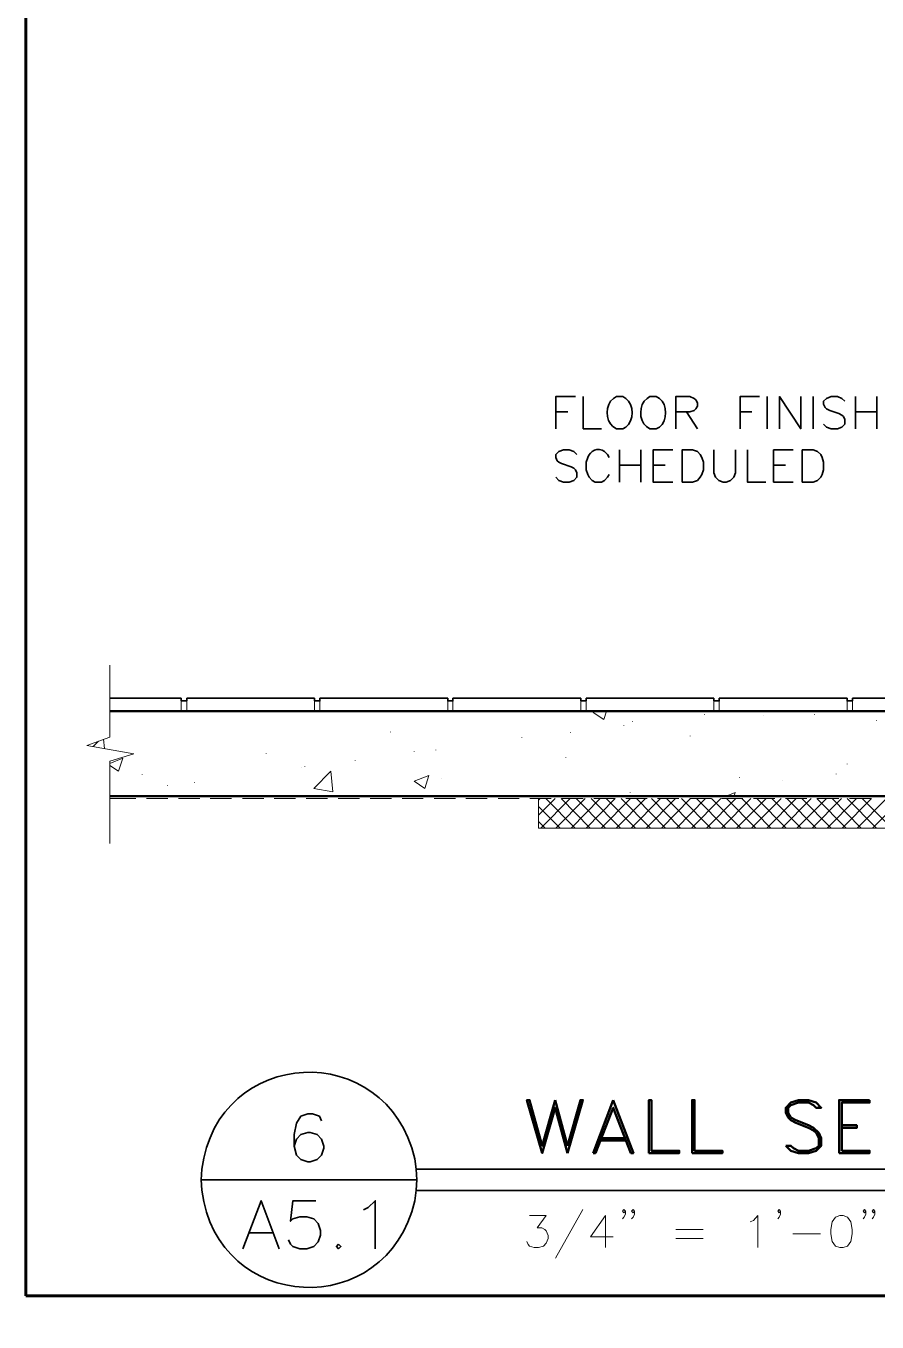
# Model space of a CAD drawing. Header units: inches. Extents: x 5 to 516, y -193 to 129.
# Drawn here: x 14.9 to 18.23, y -193.29 to -188.21 of the extents above; entities that cross this region are included whole.
import ezdxf

# ---------------------------------------------------------------- set-up
doc = ezdxf.new("R2010")
doc.units = ezdxf.units.IN
doc.header["$MEASUREMENT"] = 0
doc.layers.add('PDF7_Geometry', color=7, linetype='Continuous')

msp = doc.modelspace()

# ---------------------------------------------------------------- linework, layer by layer
at = {"layer": 'PDF7_Geometry', "lineweight": 60}
for points in [[(59.9013316, -193.1846724), (59.9013316, -163.1857822), (14.901328, -163.1857822), (14.901328, -193.1846724)], [(14.9013258, -193.1846735), (59.9013294, -193.1846735)]]:
    msp.add_lwpolyline(points, dxfattribs=at)
at = {"layer": 'PDF7_Geometry', "lineweight": 35}
for points in [[(16.9735509, -189.7902288), (16.9735509, -189.6646732), (17.0513287, -189.6646732)], [(17.0813299, -189.6646732), (17.0813299, -189.7902288), (17.1524411, -189.7902288)], [(17.247997, -189.6713399), (17.2357748, -189.6646732), (17.2113303, -189.6646732), (17.2002192, -189.6713399), (17.187997, -189.682451)], [(17.379105, -189.6713399), (17.3668828, -189.6646732), (17.3424384, -189.6646732), (17.3313272, -189.6713399), (17.319105, -189.682451)], [(17.4435488, -189.7902288), (17.4435488, -189.6646732), (17.4979932, -189.6646732), (17.515771, -189.6713399), (17.5213265, -189.6768954), (17.5279932, -189.6891176), (17.5279932, -189.7013399), (17.5213265, -189.712451), (17.515771, -189.7191176), (17.4979932, -189.7246732), (17.4435488, -189.7246732)], [(17.694661, -189.7902288), (17.694661, -189.6646732), (17.7713276, -189.6646732)], [(17.8013278, -189.6646732), (17.8013278, -189.7902288)], [(17.8491071, -189.7902288), (17.8491071, -189.6646732), (17.9324404, -189.7902288), (17.9324404, -189.6646732)], [(17.9802151, -189.6646732), (17.9802151, -189.7902288)], [(18.1046635, -189.6824511), (18.0935524, -189.67134), (18.0757746, -189.6646733), (18.0513302, -189.6646733), (18.0335524, -189.67134), (18.0213302, -189.6824511), (18.0213302, -189.6946733), (18.0279969, -189.7068956), (18.0335524, -189.7124511), (18.0457746, -189.7191178), (18.0813302, -189.7302289), (18.0935524, -189.7368956), (18.099108, -189.7424511), (18.1046635, -189.7546734), (18.1046635, -189.7724511), (18.0935524, -189.7846734), (18.0757746, -189.7902289), (18.0513302, -189.7902289), (18.0335524, -189.7846734), (18.0213302, -189.7724511)], [(18.1468818, -189.6646732), (18.1468818, -189.7902288)], [(18.2302151, -189.6646732), (18.2302151, -189.7902288)], [(16.9735509, -189.7246733), (17.0213287, -189.7246733)], [(17.4857715, -189.7246733), (17.5279938, -189.7902289)], [(17.694661, -189.7246733), (17.7413276, -189.7246733)], [(18.1468818, -189.7246733), (18.2302151, -189.7246733)], [(17.2113303, -189.7902288), (17.2357748, -189.7902288), (17.247997, -189.7846732)], [(17.3424384, -189.7902288), (17.3668828, -189.7902288), (17.379105, -189.7846732)], [(17.0568842, -189.89134), (17.044662, -189.8791178), (17.0268842, -189.8735622), (17.0035509, -189.8735622), (16.9857731, -189.8791178), (16.9735509, -189.89134), (16.9735509, -189.9035622), (16.9791064, -189.9157845), (16.9857731, -189.92134), (16.9968842, -189.9268956), (17.0335509, -189.9391178), (17.044662, -189.9446733), (17.0513287, -189.95134), (17.0568842, -189.9624511), (17.0568842, -189.9802289), (17.044662, -189.9924511), (17.0268842, -189.9991178), (17.0035509, -189.9991178), (16.9857731, -189.9924511), (16.9735509, -189.9802289)], [(17.099107, -189.903562), (17.0924403, -189.9213398), (17.0924403, -189.9513398), (17.099107, -189.9691176), (17.1046626, -189.9802287), (17.1168848, -189.9924509), (17.1279959, -189.9991176), (17.1524403, -189.9991176), (17.1646626, -189.9924509), (17.1757737, -189.9802287), (17.1824403, -189.9691176)], [(17.1824403, -189.903562), (17.1757737, -189.8913398), (17.1646626, -189.8791176)], [(17.2235509, -189.8735621), (17.2235509, -189.9991177)], [(17.3068842, -189.8735621), (17.3068842, -189.9991177)], [(17.4324413, -189.9991176), (17.3546635, -189.9991176), (17.3546635, -189.8735621), (17.4324413, -189.8735621)], [(17.5924384, -189.8735621), (17.5924384, -189.962451), (17.599105, -189.9802288), (17.6113273, -189.992451), (17.6291051, -189.9991177), (17.6402162, -189.9991177), (17.6579939, -189.992451), (17.6702162, -189.9802288), (17.6768828, -189.962451), (17.6768828, -189.8735621)], [(17.7235509, -189.8735621), (17.7235509, -189.9991177), (17.7957732, -189.9991177)], [(17.9024402, -189.9991176), (17.8257735, -189.9991176), (17.8257735, -189.8735621), (17.9024402, -189.8735621)], [(17.2235509, -189.9335622), (17.3068842, -189.9335622)], [(17.3546635, -189.9335622), (17.4024413, -189.9335622)], [(17.8257735, -189.9335622), (17.8724402, -189.9335622)], [(15.5091049, -190.8446733), (15.2291049, -190.8446733)], [(15.5091049, -190.8446732), (15.5091049, -190.8557843), (15.530216, -190.8557843), (15.530216, -190.8446732)], [(16.0302186, -190.8446733), (15.5302185, -190.8446733)], [(16.0302186, -190.8446732), (16.0302186, -190.8557843), (16.0513297, -190.8557843), (16.0513297, -190.8446732)], [(16.5513277, -190.8446733), (16.0513277, -190.8446733)], [(16.5513277, -190.8446732), (16.5513277, -190.8557843), (16.5713277, -190.8557843), (16.5713277, -190.8446732)], [(17.0724414, -190.8446733), (16.5713303, -190.8446733)], [(17.0724414, -190.8446732), (17.0724414, -190.8557843), (17.0924414, -190.8557843), (17.0924414, -190.8446732)], [(17.5924384, -190.8446733), (17.0924383, -190.8446733)], [(17.5924384, -190.8446732), (17.5924384, -190.8557843), (17.6135495, -190.8557843), (17.6135495, -190.8446732)], [(18.1135521, -190.8446733), (17.613552, -190.8446733)], [(18.1135521, -190.8446732), (18.1135521, -190.8557843), (18.1346632, -190.8557843), (18.1346632, -190.8446732)], [(18.6346612, -190.8446733), (18.1346612, -190.8446733)], [(16.0579963, -192.4991178), (16.0491075, -192.4813401), (16.0224408, -192.4724512), (16.004663, -192.4724512), (15.9768852, -192.4813401), (15.9591074, -192.5080067), (15.9502186, -192.5535623), (15.9502186, -192.5980067), (15.9591074, -192.6335623), (15.9768852, -192.6513401), (16.004663, -192.660229), (16.0135519, -192.660229), (16.0402186, -192.6513401), (16.0579963, -192.6335623), (16.0668852, -192.6068956), (16.0668852, -192.5980067), (16.0579963, -192.5713401), (16.0402186, -192.5535623), (16.0135519, -192.5446734), (16.004663, -192.5446734), (15.9768852, -192.5535623), (15.9591074, -192.5713401), (15.9502186, -192.5980067)], [(15.5891047, -192.6891178), (15.5868825, -192.7302289), (15.5891047, -192.77134)], [(16.4224381, -192.8124511), (16.4279937, -192.77134), (16.4302159, -192.7302289), (16.4279937, -192.6891178), (16.4224381, -192.6480067)], [(16.427996, -192.6891178), (23.9535523, -192.6891178)], [(16.4302159, -192.7302289), (15.5868825, -192.7302289)], [(16.427996, -192.7724511), (23.9535523, -192.7724511)], [(15.7502164, -193.000229), (15.8213275, -192.8124512), (15.8924386, -193.000229)], [(16.0357705, -192.8124512), (15.9457705, -192.8124512), (15.9368816, -192.8924512), (15.9457705, -192.8835623), (15.9724372, -192.8746734), (16.0002149, -192.8746734), (16.0268816, -192.8835623), (16.0446594, -192.9013401), (16.0535483, -192.9291178), (16.0535483, -192.9468956), (16.0446594, -192.9735623), (16.0268816, -192.9913401), (16.0002149, -193.000229), (15.9724372, -193.000229), (15.9457705, -192.9913401), (15.9368816, -192.9824512), (15.9279927, -192.9646734)], [(16.2224386, -192.8480067), (16.2402164, -192.8391178), (16.2679942, -192.8124511), (16.2679942, -193.0002289)], [(15.776882, -192.9380067), (15.8657709, -192.9380067)]]:
    msp.add_lwpolyline(points, dxfattribs=at)
for points in [[(17.4679945, -189.9991176), (17.4679945, -189.8735621), (17.5091056, -189.8735621), (17.5279945, -189.8791176), (17.5391056, -189.8913399), (17.5457723, -189.9035621), (17.5513278, -189.9213399), (17.5513278, -189.9513399), (17.5457723, -189.9691176), (17.5391056, -189.9802288), (17.5279945, -189.992451), (17.5091056, -189.9991176)], [(17.9379969, -189.9991176), (17.9379969, -189.8735621), (17.9802191, -189.8735621), (17.9979969, -189.8791176), (18.0102191, -189.8913399), (18.0157746, -189.9035621), (18.0213302, -189.9213399), (18.0213302, -189.9513399), (18.0157746, -189.9691176), (18.0102191, -189.9802288), (17.9979969, -189.992451), (17.9802191, -189.9991176)], [(16.1246603, -192.9824513), (16.1157714, -192.9913402), (16.1246603, -193.0002291), (16.1335492, -192.9913402)]]:
    msp.add_lwpolyline(points, close=True, dxfattribs=at)
at = {"layer": 'PDF7_Geometry', "lineweight": 15}
for points in [[(15.2291072, -191.4135623), (15.2291072, -191.09134), (15.3235517, -191.0624512), (15.1391072, -191.0302289), (15.2291072, -190.9980067), (15.2291072, -190.7157845)], [(15.5091049, -190.8557843), (15.5091049, -190.8957843)], [(15.5302185, -190.8557843), (15.5302185, -190.8957843)], [(16.0302186, -190.8557843), (16.0302186, -190.8957843)], [(16.0513277, -190.8557843), (16.0513277, -190.8957843)], [(16.5513277, -190.8557843), (16.5513277, -190.8957843)], [(16.5713292, -190.8557843), (16.5713292, -190.8957843)], [(17.0724414, -190.8557843), (17.0724414, -190.8957843)], [(17.0924383, -190.8557843), (17.0924383, -190.8957843)], [(17.5924384, -190.8557843), (17.5924384, -190.8957843)], [(17.613552, -190.8557843), (17.613552, -190.8957843)], [(18.1135521, -190.8557843), (18.1135521, -190.8957843)], [(18.1346612, -190.8557843), (18.1346612, -190.8957843)], [(15.3579954, -190.8991178), (15.3579954, -190.8980067)], [(15.5702169, -190.8968954), (15.5702169, -190.8957843)], [(17.1613272, -190.9291177), (17.1202161, -190.90134), (17.1346606, -190.8957844)], [(17.1613267, -190.9291177), (17.1724378, -190.8957844)], [(17.3402185, -190.8957844), (17.3402185, -190.8946732)], [(17.5557721, -190.9102288), (17.5557721, -190.9091177)], [(17.784663, -190.9146733), (17.784663, -190.9135622)], [(17.9857716, -190.9102288), (17.9857716, -190.9091177)], [(17.2402158, -190.9513399), (17.2402158, -190.9502288)], [(17.2746622, -190.9380066), (17.2746622, -190.9368954)], [(18.2291074, -190.9335623), (18.2291074, -190.9324512)], [(15.1646631, -191.0346733), (15.1846631, -191.0135621)], [(15.2091058, -191.042451), (15.2046613, -191.0057843)], [(16.3279933, -190.9780066), (16.3279933, -190.9768955)], [(16.8413261, -191.0002288), (16.8413261, -190.9991177)], [(17.0313263, -190.9791177), (17.0313263, -190.9780066)], [(17.4991043, -190.9935621), (17.4991043, -190.992451)], [(15.841326, -191.06134), (15.841326, -191.0602289)], [(16.4202152, -191.0535622), (16.4202152, -191.0524511)], [(16.5046607, -191.0480066), (16.5046607, -191.0468955)], [(15.2291072, -191.1080067), (15.2635517, -191.1313401), (15.2802183, -191.0802289)], [(15.2291072, -191.100229), (15.2802183, -191.080229)], [(15.9802149, -191.1168955), (15.9802149, -191.1157844)], [(15.9924401, -191.112451), (15.9924401, -191.1113399)], [(16.1891044, -191.0902288), (16.1891044, -191.0891177)], [(17.0135493, -191.0780065), (17.0135493, -191.0768954)], [(18.1135521, -191.1035622), (18.1135521, -191.1024511)], [(15.355771, -191.1446733), (15.355771, -191.1435622)], [(15.5602162, -191.1746732), (15.5602162, -191.1735621)], [(16.1024386, -191.21134), (16.0279942, -191.1991178), (16.0935497, -191.13134)], [(16.102439, -191.2113401), (16.0935501, -191.1313401)], [(16.4613263, -191.1980067), (16.4202152, -191.170229), (16.4779929, -191.1480067)], [(16.4613303, -191.1980067), (16.4779969, -191.1480067)], [(16.526882, -191.1613399), (16.526882, -191.1602287)], [(17.6924411, -191.1568956), (17.6924411, -191.1557845)], [(17.8624398, -191.1691179), (17.8624398, -191.1680068)], [(18.0713293, -191.1424512), (18.0713293, -191.1413401)], [(15.4546615, -191.1868955), (15.4546615, -191.1857844)], [(17.2646615, -191.2157844), (17.2646615, -191.2146732)], [(17.6402176, -191.2280066), (17.6757732, -191.2146733)], [(17.6713275, -191.2280066), (17.6757719, -191.2146733)], [(15.2291072, -191.2380068), (15.3313294, -191.2380068)], [(15.3724404, -191.2380068), (15.4557737, -191.2380068)], [(15.4979965, -191.2380068), (15.5813298, -191.2380068)], [(15.6224404, -191.2380068), (15.7057737, -191.2380068)], [(15.7479965, -191.2380068), (15.8313298, -191.2380068)], [(15.8724404, -191.2380068), (15.9557738, -191.2380068)], [(15.9979965, -191.2380068), (16.0813299, -191.2380068)], [(16.1224404, -191.2380068), (16.2057738, -191.2380068)], [(16.2479965, -191.2380068), (16.3313299, -191.2380068)], [(16.3724405, -191.2380068), (16.4557738, -191.2380068)], [(16.4979966, -191.2380068), (16.5813299, -191.2380068)], [(16.6224405, -191.2380068), (16.7057738, -191.2380068)], [(16.7479966, -191.2380068), (16.8313299, -191.2380068)], [(16.8724405, -191.2380068), (16.9557738, -191.2380068)], [(16.9068824, -191.2446732), (16.912438, -191.2380065)], [(16.9068824, -191.3035622), (16.9713269, -191.2380067)], [(16.9068824, -191.2380068), (16.9068824, -191.3535624)], [(16.9913279, -191.3535622), (16.9068835, -191.2691177)], [(16.9157709, -191.3535622), (17.0302154, -191.2380066)], [(17.0502156, -191.3535622), (16.93466, -191.2380066)], [(16.9746631, -191.3535622), (17.0891075, -191.2380066)], [(17.1091077, -191.3535622), (16.9946633, -191.2380066)], [(16.9979966, -191.2380068), (17.0813299, -191.2380068)], [(17.0335507, -191.3535622), (17.1479952, -191.2380066)], [(17.1679953, -191.3535622), (17.0535509, -191.2380066)], [(17.0924383, -191.3535622), (17.2068828, -191.2380066)], [(17.226883, -191.3535622), (17.1124385, -191.2380066)], [(17.1224405, -191.2380068), (17.2057739, -191.2380068)], [(17.151326, -191.3535622), (17.2657704, -191.2380066)], [(17.2857706, -191.3535622), (17.1713262, -191.2380066)], [(17.2102181, -191.3535622), (17.3246626, -191.2380066)], [(17.3446628, -191.3535622), (17.2302183, -191.2380066)], [(17.2479966, -191.2380068), (17.33133, -191.2380068)], [(17.2691057, -191.3535622), (17.3835502, -191.2380066)], [(17.4035504, -191.3535622), (17.2891059, -191.2380066)], [(17.3279934, -191.3535622), (17.4424378, -191.2380066)], [(17.462438, -191.3535622), (17.3479936, -191.2380066)], [(17.3724405, -191.2380068), (17.4557739, -191.2380068)], [(17.3868855, -191.3535622), (17.50133, -191.2380066)], [(17.5213302, -191.3535622), (17.4068857, -191.2380066)], [(17.4457731, -191.3535622), (17.5602176, -191.2380066)], [(17.5802178, -191.3535622), (17.4657733, -191.2380066)], [(17.4979966, -191.2380068), (17.58133, -191.2380068)], [(17.5046608, -191.3535622), (17.6191052, -191.2380066)], [(17.6391054, -191.3535622), (17.524661, -191.2380066)], [(17.5635484, -191.3535622), (17.6779929, -191.2380066)], [(17.697993, -191.3535622), (17.5835486, -191.2380066)], [(17.6224406, -191.3535622), (17.736885, -191.2380066)], [(17.6224406, -191.2380068), (17.7057739, -191.2380068)], [(17.7568852, -191.3535622), (17.6424407, -191.2380066)], [(17.6813282, -191.3535622), (17.7968837, -191.2380066)], [(17.8157728, -191.3535622), (17.7013284, -191.2380066)], [(17.7402158, -191.3535622), (17.8557714, -191.2380066)], [(17.7479967, -191.2380068), (17.83133, -191.2380068)], [(17.8746604, -191.3535622), (17.760216, -191.2380066)], [(17.799108, -191.3535622), (17.9146635, -191.2380066)], [(17.9335526, -191.3535622), (17.8191081, -191.2380066)], [(17.8579956, -191.3535622), (17.9735511, -191.2380066)], [(17.8724406, -191.2380068), (17.9557739, -191.2380068)], [(17.9924402, -191.3535622), (17.8779958, -191.2380066)], [(17.9168832, -191.3535622), (18.0324388, -191.2380066)], [(18.0513278, -191.3535622), (17.9368834, -191.2380066)], [(17.976883, -191.3535622), (18.0913275, -191.2380066)], [(18.1102155, -191.3535622), (17.995771, -191.2380066)], [(17.9979967, -191.2380068), (18.08133, -191.2380068)], [(18.0357707, -191.3535622), (18.1502151, -191.2380066)], [(18.1691076, -191.3535622), (18.0546632, -191.2380066)], [(18.0946628, -191.3535622), (18.2091073, -191.2380066)], [(18.2279953, -191.3535622), (18.1135508, -191.2380066)], [(18.1224406, -191.2380068), (18.2057739, -191.2380068)], [(18.1535504, -191.3535622), (18.2679949, -191.2380066)], [(18.2879951, -191.3535622), (18.1724395, -191.2380066)], [(18.2124381, -191.3535622), (18.3179936, -191.2468955), (18.3268825, -191.2380066)], [(20.740216, -192.1713401), (20.740216, -191.3535623), (16.9068824, -191.3535623)], [(16.9324403, -191.3535622), (16.9068848, -191.3280066)], [(17.0802177, -192.8468956), (16.97244, -193.0368956)], [(17.2468844, -192.8524512), (17.2402178, -192.8591179), (17.2346622, -192.8524512), (17.2402178, -192.8468957), (17.2468844, -192.8524512), (17.2468844, -192.8646735), (17.2402178, -192.8768957), (17.2346622, -192.8824512)], [(17.2824385, -192.8524512), (17.276883, -192.8591179), (17.2702163, -192.8524512), (17.276883, -192.8468957), (17.2824385, -192.8524512), (17.2824385, -192.8646735), (17.276883, -192.8768957), (17.2702163, -192.8824512)], [(17.8535513, -192.8524512), (17.8479958, -192.8591179), (17.8424402, -192.8524512), (17.8479958, -192.8468957), (17.8535513, -192.8524512), (17.8535513, -192.8646735), (17.8479958, -192.8768957), (17.8424402, -192.8824512)], [(18.1868847, -192.8524512), (18.1813291, -192.8591179), (18.1757736, -192.8524512), (18.1813291, -192.8468957), (18.1868847, -192.8524512), (18.1868847, -192.8646735), (18.1813291, -192.8768957), (18.1757736, -192.8824512)], [(18.2224388, -192.8524512), (18.2168832, -192.8591179), (18.2113277, -192.8524512), (18.2168832, -192.8468957), (18.2224388, -192.8524512), (18.2224388, -192.8646735), (18.2168832, -192.8768957), (18.2113277, -192.8824512)], [(16.8713283, -192.8702291), (16.9368839, -192.8702291), (16.9013283, -192.9180069), (16.9191061, -192.9180069), (16.9313283, -192.9246736), (16.9368839, -192.9302292), (16.9435505, -192.9480069), (16.9435505, -192.9602292), (16.9368839, -192.9780069), (16.9257727, -192.9902292), (16.9068839, -192.9957847), (16.8891061, -192.9957847), (16.8713283, -192.9902292), (16.8657727, -192.9835625), (16.8602172, -192.9724514)], [(17.1691075, -192.9957847), (17.1691075, -192.8702291), (17.1102187, -192.9535625), (17.1991075, -192.9535625)], [(17.7346593, -192.8946734), (17.7468816, -192.8891179), (17.7646594, -192.870229), (17.7646594, -192.9957846)], [(17.4435488, -192.9246734), (17.5502154, -192.9246734)], [(17.901326, -192.9424513), (18.0091038, -192.9424513)], [(17.4435488, -192.9602292), (17.5502154, -192.9602292)]]:
    msp.add_lwpolyline(points, dxfattribs=at)
at = {"layer": 'PDF7_Geometry', "lineweight": 50}
for points in [[(15.2291072, -190.8957844), (20.8235522, -190.8957844)], [(20.8235494, -191.2280066), (15.2291044, -191.2280066)], [(17.0202163, -192.6257845), (16.9713274, -192.4480067), (16.9213274, -192.6257845), (16.8613274, -192.4180067), (16.8713274, -192.4180067), (16.9213274, -192.5968956), (16.9713274, -192.4180067)], [(16.9713265, -192.4180066), (17.0202154, -192.5968955)], [(17.0202177, -192.6257844), (17.0802177, -192.4180066), (17.0702177, -192.4180066), (17.0202177, -192.5968955)], [(17.1991052, -192.4180066), (17.1202163, -192.6257844)], [(17.1991052, -192.4180068), (17.2779941, -192.6257846), (17.2679941, -192.6257846), (17.1991052, -192.4480068), (17.1291052, -192.6257846), (17.1202163, -192.6257846)], [(18.2013266, -192.4180066), (18.0824377, -192.4180066), (18.0824377, -192.6257844)], [(18.2013273, -192.4180068), (18.2013273, -192.4280068), (18.0924384, -192.4280068), (18.0924384, -192.6168957)], [(18.0924384, -192.5168958), (18.1513273, -192.5168958), (18.1513273, -192.5268958), (18.0924384, -192.5268958)], [(17.1391054, -192.5768956), (17.2591054, -192.5768956)], [(17.1491061, -192.5668957), (17.2491061, -192.5668957)], [(18.0924384, -192.6168956), (18.2013273, -192.6168956), (18.2013273, -192.6257845), (18.0824384, -192.6257845)]]:
    msp.add_lwpolyline(points, dxfattribs=at)
for points in [[(17.3379941, -192.6257845), (17.3379941, -192.4180067), (17.3479941, -192.4180067), (17.3479941, -192.6168956), (17.456883, -192.6168956), (17.456883, -192.6257845)], [(17.5068852, -192.6257845), (17.5068852, -192.4180067), (17.5168852, -192.4180067), (17.5168852, -192.6168956), (17.6257741, -192.6168956), (17.6257741, -192.6257845)], [(17.8735482, -192.5968957), (17.8935482, -192.6168957), (17.9235483, -192.6257846), (17.9624371, -192.6257846), (17.9924371, -192.6168957), (18.0124371, -192.5968957), (18.0124371, -192.5668957), (18.0024371, -192.5468957), (17.9824371, -192.5268957), (17.9624371, -192.5168957), (17.9135483, -192.4968957), (17.8935482, -192.4868957), (17.8835482, -192.4680068), (17.8835482, -192.4480068), (17.8935482, -192.4380068), (17.9235483, -192.4280068), (17.9624371, -192.4280068), (17.9824371, -192.4380068), (17.9924371, -192.4480068), (18.0124371, -192.4480068), (17.9924371, -192.4280068), (17.9624371, -192.4180068), (17.9235483, -192.4180068), (17.8935482, -192.4280068), (17.8735482, -192.4480068), (17.8735482, -192.4680068), (17.8835482, -192.4868957), (17.8935482, -192.4968957), (17.9135483, -192.5068957), (17.9624371, -192.5268957), (17.9824371, -192.5368957), (17.9924371, -192.5468957), (18.0024371, -192.5668957), (18.0024371, -192.5968957), (17.9924371, -192.6068957), (17.9624371, -192.6168957), (17.9235483, -192.6168957), (17.9035483, -192.6068957), (17.8935482, -192.5968957)]]:
    msp.add_lwpolyline(points, close=True, dxfattribs=at)
at = {"layer": 'PDF7_Geometry', "lineweight": 15}
msp.add_lwpolyline([(18.0857743, -192.8702291), (18.0679965, -192.8768958), (18.0557743, -192.8946736), (18.0502187, -192.9246736), (18.0502187, -192.9424514), (18.0557743, -192.9724514), (18.0679965, -192.9902292), (18.0857743, -192.9957847), (18.0979965, -192.9957847), (18.1157743, -192.9902292), (18.1279965, -192.9724514), (18.1335521, -192.9424514), (18.1335521, -192.9246736), (18.1279965, -192.8946736), (18.1157743, -192.8768958), (18.0979965, -192.8702291)], close=True, dxfattribs=at)
at = {"layer": 'PDF7_Geometry', "lineweight": 35}
for points in [[(17.187997, -189.682451), (17.1658118, -189.7161177), (17.1707562, -189.7733769), (17.2113303, -189.7902288)], [(17.247997, -189.7846732), (17.2803118, -189.7577843), (17.2812562, -189.696914), (17.247997, -189.6713399)], [(17.319105, -189.682451), (17.2969198, -189.7161177), (17.3018643, -189.7733769), (17.3424384, -189.7902288)], [(17.379105, -189.7846732), (17.4114198, -189.7577843), (17.4123458, -189.6969325), (17.379105, -189.6713399)], [(17.1646626, -189.8791176), (17.139107, -189.8626731), (17.1074959, -189.8752287), (17.099107, -189.903562)], [(16.4224381, -192.6480067), (16.3119196, -192.1739696), (15.6513455, -192.2068585), (15.5891047, -192.6891178)], [(15.5891047, -192.77134), (15.6502529, -193.254266), (16.3131418, -193.2872289), (16.4224381, -192.8124511)]]:
    msp.add_open_spline(points, degree=3, dxfattribs=at)

doc.saveas('drawing.dxf')
